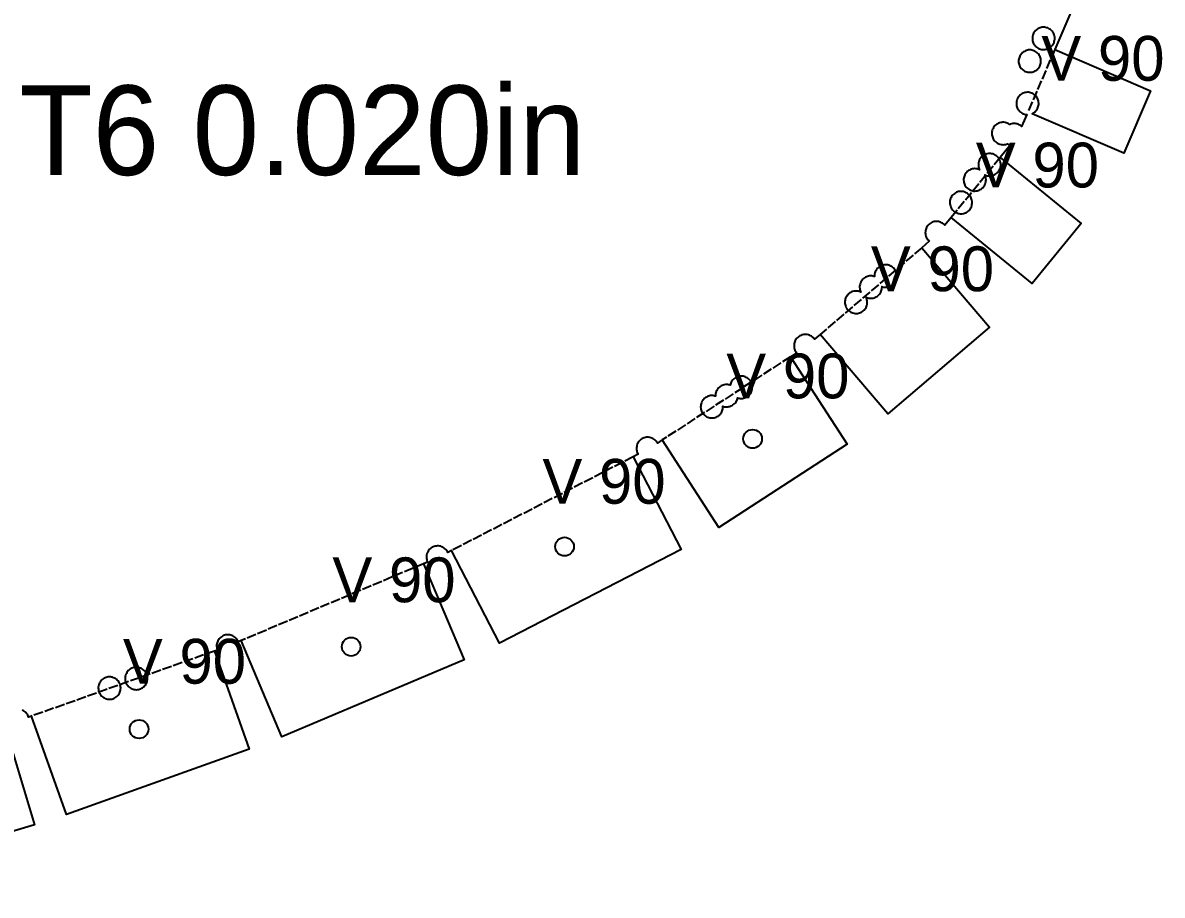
# Model space of a CAD drawing. Header units: millimetres. Extents: x 0 to 2467, y 0 to 1219.
# Drawn here: x 2166 to 2318.6, y 985 to 1101.9 of the extents above; entities that cross this region are included whole.
import ezdxf

# ---------------------------------------------------------------- set-up
doc = ezdxf.new("R2010")
doc.units = ezdxf.units.MM
doc.linetypes.add('DASHED', pattern=[1.524, 1.27, -0.254])
for name, color, linetype in [('CUT', 7, 'CONTINUOUS'), ('ETCH', 8, 'CONTINUOUS'), ('HOLE', 6, 'CONTINUOUS'), ('VALLEY', 1, 'DASHED')]:
    doc.layers.add(name, color=color, linetype=linetype)

msp = doc.modelspace()

# ---------------------------------------------------------------- linework, layer by layer
at = {"layer": 'CUT'}
for points in [[(2306.41, 1103.31), (2304.25, 1098.31), (2317.09, 1092.78), (2313.48, 1084.41), (2301.2, 1089.7), (2301.33, 1089.76), (2301.45, 1089.84), (2301.57, 1089.93), (2301.68, 1090.03), (2301.77, 1090.14), (2301.86, 1090.26), (2301.93, 1090.38), (2302, 1090.52), (2302.04, 1090.66), (2302.08, 1090.8), (2302.1, 1090.95), (2302.1, 1091.09), (2302.09, 1091.24), (2302.07, 1091.39), (2302.03, 1091.53), (2301.98, 1091.67), (2301.91, 1091.8), (2301.84, 1091.92), (2301.75, 1092.04), (2301.65, 1092.15), (2301.54, 1092.25), (2301.42, 1092.33), (2301.29, 1092.41), (2301.16, 1092.47), (2301.02, 1092.51), (2300.87, 1092.55), (2300.73, 1092.57), (2300.58, 1092.57), (2300.43, 1092.56), (2300.29, 1092.54), (2300.15, 1092.5), (2300.01, 1092.45), (2299.88, 1092.39), (2299.75, 1092.31), (2299.63, 1092.22), (2299.53, 1092.12), (2299.43, 1092.01), (2299.34, 1091.89), (2299.27, 1091.76), (2299.21, 1091.63), (2299.16, 1091.49), (2299.13, 1091.35), (2299.11, 1091.2), (2299.1, 1091.05), (2299.11, 1090.91), (2299.13, 1090.76), (2299.17, 1090.62), (2299.22, 1090.48), (2299.29, 1090.35), (2299.37, 1090.22), (2299.46, 1090.11), (2299.56, 1090), (2299.67, 1089.9), (2299.79, 1089.81), (2299.91, 1089.74), (2300.05, 1089.68), (2300.19, 1089.63), (2300.33, 1089.6), (2300.48, 1089.58), (2300.5, 1089.58), (2299.81, 1087.99), (2299.74, 1088.06), (2299.62, 1088.15), (2299.49, 1088.22), (2299.35, 1088.28), (2299.22, 1088.33), (2299.07, 1088.36), (2298.93, 1088.38), (2298.78, 1088.39), (2298.63, 1088.38), (2298.49, 1088.35), (2298.34, 1088.32), (2298.21, 1088.26), (2298.2, 1088.26), (2298.13, 1088.31), (2298.01, 1088.38), (2297.87, 1088.44), (2297.73, 1088.49), (2297.59, 1088.53), (2297.44, 1088.55), (2297.3, 1088.55), (2297.15, 1088.54), (2297.01, 1088.52), (2296.86, 1088.48), (2296.72, 1088.43), (2296.59, 1088.36), (2296.47, 1088.29), (2296.35, 1088.2), (2296.24, 1088.1), (2296.15, 1087.99), (2296.06, 1087.87), (2295.99, 1087.74), (2295.92, 1087.61), (2295.88, 1087.47), (2295.84, 1087.32), (2295.82, 1087.18), (2295.82, 1087.03), (2295.83, 1086.88), (2295.85, 1086.74), (2295.89, 1086.6), (2295.94, 1086.46), (2296.01, 1086.33), (2296.08, 1086.2), (2296.17, 1086.08), (2296.27, 1085.98), (2296.38, 1085.88), (2296.5, 1085.79), (2296.63, 1085.72), (2296.76, 1085.66), (2296.9, 1085.61), (2297.05, 1085.58), (2297.19, 1085.56), (2297.34, 1085.55), (2297.49, 1085.56), (2297.63, 1085.58), (2297.77, 1085.62), (2297.91, 1085.67), (2297.92, 1085.68), (2297.98, 1085.63), (2298.11, 1085.55), (2298.25, 1085.49), (2298.29, 1085.48), (2296.95, 1083.84), (2307.77, 1075), (2301.2, 1066.96), (2290.38, 1075.8), (2289.53, 1074.75), (2289.45, 1074.85), (2289.34, 1074.94), (2289.22, 1075.03), (2289.09, 1075.1), (2288.96, 1075.16), (2288.82, 1075.21), (2288.67, 1075.24), (2288.53, 1075.26), (2288.38, 1075.27), (2288.23, 1075.26), (2288.09, 1075.24), (2287.95, 1075.2), (2287.81, 1075.15), (2287.68, 1075.08), (2287.55, 1075.01), (2287.43, 1074.92), (2287.33, 1074.82), (2287.23, 1074.71), (2287.14, 1074.59), (2287.07, 1074.46), (2287.01, 1074.32), (2286.96, 1074.19), (2286.93, 1074.04), (2286.91, 1073.9), (2286.9, 1073.75), (2286.91, 1073.6), (2286.94, 1073.46), (2286.97, 1073.31), (2287.02, 1073.18), (2287.09, 1073.04), (2287.17, 1072.92), (2287.26, 1072.8), (2287.36, 1072.69), (2287.44, 1072.62), (2286.42, 1071.74), (2295.5, 1061.12), (2281.89, 1049.49), (2272.81, 1060.11), (2272.06, 1059.47), (2272.06, 1059.47), (2271.97, 1059.59), (2271.87, 1059.7), (2271.76, 1059.79), (2271.64, 1059.88), (2271.51, 1059.95), (2271.38, 1060.01), (2271.24, 1060.06), (2271.09, 1060.1), (2270.95, 1060.12), (2270.8, 1060.12), (2270.65, 1060.11), (2270.51, 1060.09), (2270.37, 1060.05), (2270.23, 1060), (2270.1, 1059.93), (2269.97, 1059.86), (2269.85, 1059.77), (2269.75, 1059.67), (2269.65, 1059.56), (2269.56, 1059.44), (2269.49, 1059.31), (2269.43, 1059.18), (2269.38, 1059.04), (2269.35, 1058.89), (2269.33, 1058.75), (2269.32, 1058.6), (2269.33, 1058.45), (2269.35, 1058.31), (2269.39, 1058.17), (2269.44, 1058.03), (2269.51, 1057.89), (2269.59, 1057.77), (2269.66, 1057.67), (2268.83, 1057.14), (2276.44, 1045.42), (2259.26, 1034.26), (2251.65, 1045.98), (2251.03, 1045.57), (2251.02, 1045.57), (2250.95, 1045.7), (2250.86, 1045.82), (2250.76, 1045.92), (2250.65, 1046.02), (2250.53, 1046.11), (2250.4, 1046.18), (2250.27, 1046.24), (2250.13, 1046.29), (2249.98, 1046.32), (2249.84, 1046.34), (2249.69, 1046.35), (2249.54, 1046.34), (2249.4, 1046.32), (2249.26, 1046.28), (2249.12, 1046.23), (2248.99, 1046.16), (2248.86, 1046.08), (2248.74, 1045.99), (2248.64, 1045.89), (2248.54, 1045.78), (2248.45, 1045.66), (2248.38, 1045.54), (2248.32, 1045.4), (2248.27, 1045.26), (2248.24, 1045.12), (2248.22, 1044.97), (2248.21, 1044.83), (2248.22, 1044.68), (2248.24, 1044.54), (2248.28, 1044.39), (2248.33, 1044.25), (2248.4, 1044.12), (2248.44, 1044.06), (2247.77, 1043.72), (2254.18, 1031.31), (2229.86, 1018.75), (2223.45, 1031.17), (2222.94, 1030.9), (2222.89, 1031.01), (2222.81, 1031.13), (2222.72, 1031.25), (2222.62, 1031.36), (2222.51, 1031.46), (2222.39, 1031.54), (2222.26, 1031.62), (2222.13, 1031.68), (2221.99, 1031.73), (2221.85, 1031.76), (2221.7, 1031.78), (2221.55, 1031.78), (2221.41, 1031.77), (2221.26, 1031.75), (2221.12, 1031.71), (2220.98, 1031.66), (2220.85, 1031.6), (2220.72, 1031.52), (2220.61, 1031.43), (2220.5, 1031.33), (2220.4, 1031.22), (2220.31, 1031.1), (2220.24, 1030.97), (2220.18, 1030.84), (2220.13, 1030.7), (2220.1, 1030.56), (2220.08, 1030.41), (2220.07, 1030.26), (2220.08, 1030.12), (2220.11, 1029.97), (2220.14, 1029.83), (2220.2, 1029.69), (2220.23, 1029.63), (2219.69, 1029.4), (2225.13, 1016.53), (2200.69, 1006.22), (2195.26, 1019.09), (2194.86, 1018.92), (2194.83, 1018.98), (2194.77, 1019.11), (2194.69, 1019.24), (2194.6, 1019.36), (2194.5, 1019.46), (2194.39, 1019.56), (2194.27, 1019.65), (2194.15, 1019.72), (2194.01, 1019.78), (2193.87, 1019.83), (2193.73, 1019.86), (2193.58, 1019.88), (2193.44, 1019.89), (2193.29, 1019.88), (2193.14, 1019.85), (2193, 1019.82), (2193, 1019.82), (2192.86, 1019.77), (2192.73, 1019.7), (2192.61, 1019.62), (2192.49, 1019.53), (2192.38, 1019.43), (2192.28, 1019.32), (2192.2, 1019.2), (2192.12, 1019.08), (2192.06, 1018.94), (2192.02, 1018.8), (2191.98, 1018.66), (2191.96, 1018.51), (2191.96, 1018.37), (2191.97, 1018.22), (2191.99, 1018.07), (2192.03, 1017.93), (2192.06, 1017.83), (2191.66, 1017.69), (2196.34, 1004.53), (2171.83, 995.8), (2167.14, 1008.96), (2166.78, 1008.83), (2166.73, 1008.97), (2166.66, 1009.1), (2166.59, 1009.23), (2166.5, 1009.34), (2166.4, 1009.45), (2166.29, 1009.55), (2166.17, 1009.63), (2166.04, 1009.71), (2165.91, 1009.77)], [(2163.56, 1007.79), (2167.56, 994.4), (2136.03, 984.98)]]:
    msp.add_lwpolyline(points, dxfattribs=at)
for points in [[(2301.58, 1100.73), (2301.49, 1100.61), (2301.42, 1100.48), (2301.36, 1100.35), (2301.31, 1100.21), (2301.28, 1100.07), (2301.26, 1099.92), (2301.25, 1099.77), (2301.26, 1099.63), (2301.28, 1099.48), (2301.32, 1099.34), (2301.37, 1099.2), (2301.44, 1099.07), (2301.52, 1098.94), (2301.61, 1098.83), (2301.71, 1098.72), (2301.82, 1098.62), (2301.94, 1098.53), (2302.06, 1098.46), (2302.2, 1098.4), (2302.34, 1098.35), (2302.48, 1098.32), (2302.63, 1098.3), (2302.77, 1098.29), (2302.92, 1098.3), (2303.06, 1098.33), (2303.21, 1098.36), (2303.34, 1098.42), (2303.48, 1098.48), (2303.6, 1098.56), (2303.72, 1098.65), (2303.83, 1098.75), (2303.92, 1098.86), (2304.01, 1098.98), (2304.08, 1099.1), (2304.15, 1099.24), (2304.19, 1099.38), (2304.23, 1099.52), (2304.25, 1099.67), (2304.25, 1099.81), (2304.24, 1099.96), (2304.22, 1100.11), (2304.18, 1100.25), (2304.13, 1100.39), (2304.06, 1100.52), (2303.99, 1100.64), (2303.9, 1100.76), (2303.8, 1100.87), (2303.69, 1100.97), (2303.57, 1101.05), (2303.44, 1101.13), (2303.31, 1101.19), (2303.17, 1101.23), (2303.02, 1101.27), (2302.88, 1101.29), (2302.73, 1101.29), (2302.58, 1101.28), (2302.44, 1101.26), (2302.3, 1101.22), (2302.16, 1101.17), (2302.03, 1101.11), (2301.9, 1101.03), (2301.78, 1100.94), (2301.68, 1100.84), (2301.58, 1100.73)], [(2299.51, 1097.3), (2299.46, 1097.16), (2299.43, 1097.02), (2299.41, 1096.87), (2299.4, 1096.73), (2299.41, 1096.58), (2299.43, 1096.43), (2299.47, 1096.29), (2299.52, 1096.15), (2299.59, 1096.02), (2299.67, 1095.9), (2299.76, 1095.78), (2299.86, 1095.67), (2299.97, 1095.57), (2300.09, 1095.49), (2300.21, 1095.41), (2300.35, 1095.35), (2300.49, 1095.3), (2300.63, 1095.27), (2300.78, 1095.25), (2300.92, 1095.25), (2301.07, 1095.26), (2301.21, 1095.28), (2301.36, 1095.32), (2301.49, 1095.37), (2301.63, 1095.43), (2301.75, 1095.51), (2301.87, 1095.6), (2301.98, 1095.7), (2302.07, 1095.81), (2302.16, 1095.93), (2302.23, 1096.06), (2302.3, 1096.19), (2302.34, 1096.33), (2302.38, 1096.47), (2302.4, 1096.62), (2302.4, 1096.77), (2302.39, 1096.91), (2302.37, 1097.06), (2302.33, 1097.2), (2302.28, 1097.34), (2302.21, 1097.47), (2302.14, 1097.6), (2302.05, 1097.71), (2301.95, 1097.82), (2301.84, 1097.92), (2301.72, 1098), (2301.59, 1098.08), (2301.46, 1098.14), (2301.32, 1098.19), (2301.17, 1098.22), (2301.03, 1098.24), (2300.88, 1098.25), (2300.73, 1098.24), (2300.59, 1098.21), (2300.45, 1098.18), (2300.31, 1098.12), (2300.18, 1098.06), (2300.05, 1097.98), (2299.93, 1097.89), (2299.83, 1097.79), (2299.73, 1097.68), (2299.64, 1097.56), (2299.57, 1097.43), (2299.51, 1097.3)], [(2292.05, 1080.67), (2292.07, 1080.53), (2292.11, 1080.38), (2292.16, 1080.25), (2292.22, 1080.11), (2292.3, 1079.99), (2292.39, 1079.87), (2292.49, 1079.76), (2292.6, 1079.67), (2292.72, 1079.58), (2292.85, 1079.51), (2292.98, 1079.45), (2293.12, 1079.4), (2293.26, 1079.36), (2293.41, 1079.34), (2293.56, 1079.34), (2293.7, 1079.35), (2293.85, 1079.37), (2293.99, 1079.41), (2294.13, 1079.46), (2294.26, 1079.53), (2294.39, 1079.6), (2294.5, 1079.69), (2294.61, 1079.79), (2294.71, 1079.9), (2294.79, 1080.02), (2294.87, 1080.15), (2294.93, 1080.28), (2294.98, 1080.42), (2295.01, 1080.57), (2295.03, 1080.71), (2295.04, 1080.86), (2295.03, 1081.01), (2295, 1081.15), (2294.96, 1081.29), (2294.91, 1081.43), (2294.87, 1081.51), (2294.96, 1081.47), (2295.1, 1081.42), (2295.24, 1081.39), (2295.39, 1081.37), (2295.54, 1081.37), (2295.68, 1081.37), (2295.83, 1081.4), (2295.97, 1081.44), (2296.11, 1081.49), (2296.24, 1081.55), (2296.37, 1081.63), (2296.48, 1081.72), (2296.59, 1081.82), (2296.69, 1081.93), (2296.77, 1082.05), (2296.85, 1082.18), (2296.91, 1082.31), (2296.96, 1082.45), (2296.99, 1082.59), (2297.01, 1082.74), (2297.02, 1082.89), (2297.01, 1083.03), (2296.98, 1083.18), (2296.95, 1083.32), (2296.89, 1083.46), (2296.83, 1083.59), (2296.75, 1083.72), (2296.66, 1083.83), (2296.56, 1083.94), (2296.45, 1084.04), (2296.33, 1084.12), (2296.2, 1084.2), (2296.07, 1084.26), (2295.93, 1084.31), (2295.79, 1084.34), (2295.64, 1084.36), (2295.5, 1084.36), (2295.35, 1084.36), (2295.2, 1084.33), (2295.06, 1084.29), (2294.92, 1084.24), (2294.79, 1084.18), (2294.67, 1084.1), (2294.55, 1084.01), (2294.44, 1083.91), (2294.34, 1083.8), (2294.26, 1083.68), (2294.18, 1083.55), (2294.12, 1083.42), (2294.07, 1083.28), (2294.04, 1083.14), (2294.02, 1082.99), (2294.02, 1082.84), (2294.03, 1082.7), (2294.05, 1082.55), (2294.09, 1082.41), (2294.14, 1082.27), (2294.18, 1082.19), (2294.09, 1082.23), (2293.95, 1082.28), (2293.81, 1082.31), (2293.66, 1082.33), (2293.51, 1082.34), (2293.37, 1082.33), (2293.22, 1082.31), (2293.08, 1082.27), (2292.94, 1082.22), (2292.81, 1082.15), (2292.69, 1082.07), (2292.57, 1081.99), (2292.46, 1081.88), (2292.36, 1081.77), (2292.28, 1081.66), (2292.2, 1081.53), (2292.14, 1081.39), (2292.09, 1081.25), (2292.06, 1081.11), (2292.04, 1080.97), (2292.04, 1080.82), (2292.05, 1080.67)], [(2290.31, 1077.2), (2290.37, 1077.07), (2290.45, 1076.94), (2290.54, 1076.82), (2290.64, 1076.72), (2290.75, 1076.62), (2290.87, 1076.53), (2291, 1076.46), (2291.13, 1076.4), (2291.27, 1076.35), (2291.41, 1076.32), (2291.56, 1076.3), (2291.71, 1076.29), (2291.85, 1076.3), (2292, 1076.32), (2292.14, 1076.36), (2292.28, 1076.41), (2292.41, 1076.48), (2292.54, 1076.56), (2292.65, 1076.65), (2292.76, 1076.75), (2292.86, 1076.86), (2292.94, 1076.98), (2293.02, 1077.1), (2293.08, 1077.24), (2293.13, 1077.38), (2293.16, 1077.52), (2293.18, 1077.67), (2293.19, 1077.81), (2293.18, 1077.96), (2293.15, 1078.1), (2293.11, 1078.25), (2293.06, 1078.39), (2293, 1078.52), (2292.92, 1078.64), (2292.83, 1078.76), (2292.73, 1078.87), (2292.62, 1078.96), (2292.5, 1079.05), (2292.37, 1079.12), (2292.24, 1079.19), (2292.1, 1079.23), (2291.96, 1079.27), (2291.81, 1079.29), (2291.66, 1079.29), (2291.52, 1079.28), (2291.37, 1079.26), (2291.23, 1079.22), (2291.09, 1079.17), (2290.96, 1079.1), (2290.84, 1079.03), (2290.72, 1078.94), (2290.61, 1078.84), (2290.51, 1078.73), (2290.43, 1078.61), (2290.35, 1078.48), (2290.29, 1078.35), (2290.24, 1078.21), (2290.21, 1078.06), (2290.19, 1077.92), (2290.19, 1077.77), (2290.2, 1077.62), (2290.22, 1077.48), (2290.26, 1077.34), (2290.31, 1077.2)], [(2276.58, 1063.36), (2276.69, 1063.27), (2276.81, 1063.18), (2276.94, 1063.11), (2277.07, 1063.05), (2277.21, 1063), (2277.36, 1062.96), (2277.5, 1062.95), (2277.65, 1062.94), (2277.8, 1062.95), (2277.94, 1062.97), (2278.08, 1063.01), (2278.22, 1063.06), (2278.35, 1063.13), (2278.48, 1063.2), (2278.6, 1063.29), (2278.7, 1063.39), (2278.8, 1063.5), (2278.89, 1063.62), (2278.96, 1063.75), (2279.02, 1063.89), (2279.07, 1064.02), (2279.1, 1064.17), (2279.12, 1064.31), (2279.13, 1064.46), (2279.12, 1064.61), (2279.09, 1064.75), (2279.06, 1064.9), (2279.01, 1065.03), (2278.97, 1065.11), (2279.05, 1065.07), (2279.19, 1065.02), (2279.34, 1064.99), (2279.48, 1064.97), (2279.63, 1064.97), (2279.78, 1064.98), (2279.92, 1065), (2280.06, 1065.04), (2280.2, 1065.09), (2280.33, 1065.15), (2280.46, 1065.23), (2280.58, 1065.32), (2280.68, 1065.42), (2280.78, 1065.53), (2280.87, 1065.65), (2280.94, 1065.78), (2281, 1065.91), (2281.05, 1066.05), (2281.08, 1066.19), (2281.1, 1066.34), (2281.11, 1066.49), (2281.1, 1066.53), (2281.18, 1066.51), (2281.32, 1066.48), (2281.47, 1066.46), (2281.62, 1066.45), (2281.76, 1066.46), (2281.91, 1066.48), (2282.05, 1066.52), (2282.19, 1066.57), (2282.32, 1066.64), (2282.45, 1066.72), (2282.56, 1066.8), (2282.67, 1066.9), (2282.77, 1067.02), (2282.85, 1067.13), (2282.93, 1067.26), (2282.99, 1067.4), (2283.04, 1067.54), (2283.07, 1067.68), (2283.09, 1067.82), (2283.1, 1067.97), (2283.09, 1068.12), (2283.06, 1068.26), (2283.02, 1068.41), (2282.97, 1068.54), (2282.91, 1068.68), (2282.83, 1068.8), (2282.74, 1068.92), (2282.64, 1069.03), (2282.53, 1069.12), (2282.41, 1069.21), (2282.28, 1069.28), (2282.15, 1069.34), (2282.01, 1069.39), (2281.87, 1069.43), (2281.72, 1069.45), (2281.57, 1069.45), (2281.43, 1069.44), (2281.28, 1069.42), (2281.14, 1069.38), (2281, 1069.33), (2280.87, 1069.26), (2280.74, 1069.19), (2280.63, 1069.1), (2280.52, 1069), (2280.42, 1068.89), (2280.34, 1068.77), (2280.26, 1068.64), (2280.2, 1068.51), (2280.15, 1068.37), (2280.12, 1068.22), (2280.1, 1068.08), (2280.1, 1067.93), (2280.1, 1067.88), (2280.02, 1067.91), (2279.88, 1067.94), (2279.73, 1067.96), (2279.59, 1067.97), (2279.44, 1067.96), (2279.29, 1067.93), (2279.15, 1067.89), (2279.01, 1067.84), (2278.88, 1067.78), (2278.76, 1067.7), (2278.64, 1067.61), (2278.53, 1067.51), (2278.44, 1067.4), (2278.35, 1067.28), (2278.28, 1067.15), (2278.21, 1067.02), (2278.17, 1066.88), (2278.13, 1066.74), (2278.11, 1066.59), (2278.11, 1066.44), (2278.12, 1066.3), (2278.14, 1066.15), (2278.18, 1066.01), (2278.23, 1065.87), (2278.27, 1065.79), (2278.18, 1065.83), (2278.04, 1065.88), (2277.9, 1065.91), (2277.75, 1065.93), (2277.61, 1065.94), (2277.46, 1065.93), (2277.31, 1065.91), (2277.17, 1065.87), (2277.03, 1065.82), (2276.9, 1065.75), (2276.78, 1065.68), (2276.66, 1065.59), (2276.55, 1065.49), (2276.45, 1065.38), (2276.37, 1065.26), (2276.29, 1065.13), (2276.23, 1064.99), (2276.19, 1064.86), (2276.15, 1064.71), (2276.13, 1064.57), (2276.13, 1064.42), (2276.14, 1064.27), (2276.16, 1064.13), (2276.2, 1063.98), (2276.25, 1063.85), (2276.31, 1063.71), (2276.39, 1063.59), (2276.48, 1063.47), (2276.58, 1063.36)], [(2257.61, 1049.1), (2257.75, 1049.03), (2257.89, 1048.99), (2258.03, 1048.95), (2258.18, 1048.93), (2258.32, 1048.93), (2258.47, 1048.94), (2258.62, 1048.96), (2258.76, 1049), (2258.9, 1049.05), (2259.03, 1049.12), (2259.15, 1049.19), (2259.27, 1049.28), (2259.38, 1049.38), (2259.48, 1049.49), (2259.56, 1049.61), (2259.64, 1049.74), (2259.7, 1049.87), (2259.74, 1050.01), (2259.78, 1050.16), (2259.8, 1050.3), (2259.8, 1050.45), (2259.8, 1050.5), (2259.87, 1050.47), (2260.02, 1050.44), (2260.16, 1050.42), (2260.31, 1050.41), (2260.46, 1050.42), (2260.6, 1050.45), (2260.75, 1050.48), (2260.88, 1050.54), (2261.02, 1050.6), (2261.14, 1050.68), (2261.26, 1050.77), (2261.37, 1050.87), (2261.46, 1050.98), (2261.55, 1051.1), (2261.62, 1051.22), (2261.68, 1051.36), (2261.73, 1051.5), (2261.76, 1051.62), (2261.81, 1051.6), (2261.96, 1051.57), (2262.1, 1051.55), (2262.25, 1051.54), (2262.4, 1051.55), (2262.54, 1051.57), (2262.68, 1051.61), (2262.82, 1051.66), (2262.96, 1051.73), (2263.08, 1051.8), (2263.2, 1051.89), (2263.3, 1051.99), (2263.4, 1052.1), (2263.49, 1052.22), (2263.56, 1052.35), (2263.62, 1052.49), (2263.67, 1052.62), (2263.7, 1052.77), (2263.72, 1052.91), (2263.73, 1053.06), (2263.72, 1053.21), (2263.7, 1053.35), (2263.66, 1053.5), (2263.61, 1053.63), (2263.54, 1053.77), (2263.47, 1053.89), (2263.38, 1054.01), (2263.28, 1054.12), (2263.16, 1054.21), (2263.05, 1054.3), (2262.92, 1054.37), (2262.78, 1054.43), (2262.64, 1054.48), (2262.5, 1054.52), (2262.36, 1054.53), (2262.21, 1054.54), (2262.06, 1054.53), (2261.92, 1054.51), (2261.77, 1054.47), (2261.64, 1054.42), (2261.5, 1054.35), (2261.38, 1054.28), (2261.26, 1054.19), (2261.15, 1054.09), (2261.06, 1053.98), (2260.97, 1053.86), (2260.9, 1053.73), (2260.84, 1053.59), (2260.79, 1053.46), (2260.76, 1053.34), (2260.71, 1053.35), (2260.56, 1053.39), (2260.42, 1053.41), (2260.27, 1053.41), (2260.12, 1053.4), (2259.98, 1053.38), (2259.83, 1053.34), (2259.7, 1053.29), (2259.56, 1053.23), (2259.44, 1053.15), (2259.32, 1053.06), (2259.21, 1052.96), (2259.12, 1052.85), (2259.03, 1052.73), (2258.96, 1052.6), (2258.9, 1052.47), (2258.85, 1052.33), (2258.81, 1052.19), (2258.8, 1052.04), (2258.79, 1051.89), (2258.79, 1051.84), (2258.72, 1051.87), (2258.57, 1051.9), (2258.43, 1051.92), (2258.28, 1051.93), (2258.13, 1051.92), (2257.99, 1051.9), (2257.85, 1051.86), (2257.71, 1051.81), (2257.58, 1051.74), (2257.45, 1051.66), (2257.33, 1051.57), (2257.23, 1051.47), (2257.13, 1051.36), (2257.04, 1051.24), (2256.97, 1051.12), (2256.91, 1050.98), (2256.86, 1050.84), (2256.83, 1050.7), (2256.81, 1050.55), (2256.8, 1050.41), (2256.81, 1050.26), (2256.84, 1050.12), (2256.87, 1049.97), (2256.92, 1049.84), (2256.99, 1049.7), (2257.07, 1049.58), (2257.16, 1049.46), (2257.26, 1049.35), (2257.37, 1049.26), (2257.49, 1049.17), (2257.61, 1049.1)], [(2180.78, 1012.58), (2180.93, 1012.55), (2181.07, 1012.53), (2181.22, 1012.52), (2181.37, 1012.53), (2181.51, 1012.56), (2181.65, 1012.6), (2181.79, 1012.65), (2181.92, 1012.71), (2182.05, 1012.79), (2182.17, 1012.88), (2182.27, 1012.98), (2182.37, 1013.09), (2182.46, 1013.21), (2182.53, 1013.34), (2182.59, 1013.47), (2182.64, 1013.61), (2182.67, 1013.75), (2182.69, 1013.9), (2182.7, 1014.05), (2182.69, 1014.19), (2182.67, 1014.34), (2182.63, 1014.48), (2182.58, 1014.62), (2182.51, 1014.75), (2182.43, 1014.88), (2182.35, 1014.99), (2182.25, 1015.1), (2182.13, 1015.2), (2182.02, 1015.28), (2181.89, 1015.36), (2181.75, 1015.42), (2181.61, 1015.47), (2181.47, 1015.5), (2181.33, 1015.52), (2181.18, 1015.52), (2181.03, 1015.52), (2180.89, 1015.49), (2180.74, 1015.45), (2180.61, 1015.4), (2180.47, 1015.34), (2180.35, 1015.26), (2180.23, 1015.17), (2180.12, 1015.07), (2180.03, 1014.96), (2179.94, 1014.84), (2179.87, 1014.71), (2179.81, 1014.58), (2179.76, 1014.44), (2179.72, 1014.3), (2179.7, 1014.15), (2179.7, 1014), (2179.71, 1013.86), (2179.73, 1013.71), (2179.77, 1013.57), (2179.82, 1013.43), (2179.89, 1013.3), (2179.96, 1013.17), (2180.05, 1013.06), (2180.15, 1012.95), (2180.26, 1012.85), (2180.38, 1012.77), (2180.51, 1012.69), (2180.64, 1012.63), (2180.78, 1012.58)], [(2177.63, 1011.24), (2177.78, 1011.25), (2177.92, 1011.27), (2178.06, 1011.31), (2178.2, 1011.36), (2178.33, 1011.43), (2178.46, 1011.5), (2178.58, 1011.59), (2178.68, 1011.69), (2178.78, 1011.8), (2178.87, 1011.92), (2178.94, 1012.05), (2179, 1012.18), (2179.05, 1012.32), (2179.08, 1012.47), (2179.1, 1012.61), (2179.11, 1012.76), (2179.1, 1012.91), (2179.07, 1013.05), (2179.04, 1013.19), (2178.99, 1013.33), (2178.92, 1013.46), (2178.84, 1013.59), (2178.75, 1013.71), (2178.65, 1013.81), (2178.54, 1013.91), (2178.42, 1014), (2178.3, 1014.07), (2178.16, 1014.13), (2178.02, 1014.18), (2177.88, 1014.21), (2177.73, 1014.23), (2177.59, 1014.24), (2177.44, 1014.23), (2177.29, 1014.21), (2177.15, 1014.17), (2177.01, 1014.12), (2176.88, 1014.05), (2176.76, 1013.97), (2176.64, 1013.89), (2176.53, 1013.78), (2176.44, 1013.67), (2176.35, 1013.55), (2176.28, 1013.43), (2176.21, 1013.29), (2176.17, 1013.15), (2176.13, 1013.01), (2176.11, 1012.87), (2176.11, 1012.72), (2176.12, 1012.57), (2176.14, 1012.43), (2176.18, 1012.28), (2176.23, 1012.15), (2176.3, 1012.01), (2176.37, 1011.89), (2176.46, 1011.77), (2176.56, 1011.66), (2176.67, 1011.57), (2176.79, 1011.48), (2176.92, 1011.41), (2177.05, 1011.35), (2177.19, 1011.3), (2177.34, 1011.26), (2177.48, 1011.24), (2177.63, 1011.24)]]:
    msp.add_lwpolyline(points, close=True, dxfattribs=at)
at = {"layer": 'HOLE'}
for centre in [(2263.77, 1046.13), (2238.58, 1031.69), (2209.99, 1018.28), (2181.57, 1007.23)]:
    msp.add_circle(centre, 1.25, dxfattribs=at)
at = {"layer": 'VALLEY'}
for p, q in [((2304.25, 1098.31), (2300.65, 1089.93)), ((2296.95, 1083.84), (2290.38, 1075.8)), ((2286.42, 1071.74), (2272.81, 1060.11)), ((2268.83, 1057.14), (2251.65, 1045.98)), ((2247.77, 1043.72), (2223.45, 1031.17)), ((2219.69, 1029.4), (2195.26, 1019.09)), ((2191.66, 1017.69), (2167.14, 1008.96))]:
    msp.add_line(p, q, dxfattribs=at)

# ---------------------------------------------------------------- texts
at = {"layer": 'ETCH'}
for s, height, p in [('V 90', 6, (2302.45, 1094.12)), ('W-NRe  6061-T6 0.020in', 12, (2063, 1081.49)), ('V 90', 6, (2293.67, 1079.82)), ('V 90', 6, (2279.61, 1065.92)), ('V 90', 6, (2260.24, 1051.56)), ('V 90', 6, (2235.61, 1037.44)), ('V 90', 6, (2207.47, 1024.24)), ('V 90', 6, (2179.4, 1013.33))]:
    msp.add_text(s, height=height, dxfattribs=at).set_placement(p)

doc.saveas('drawing.dxf')
